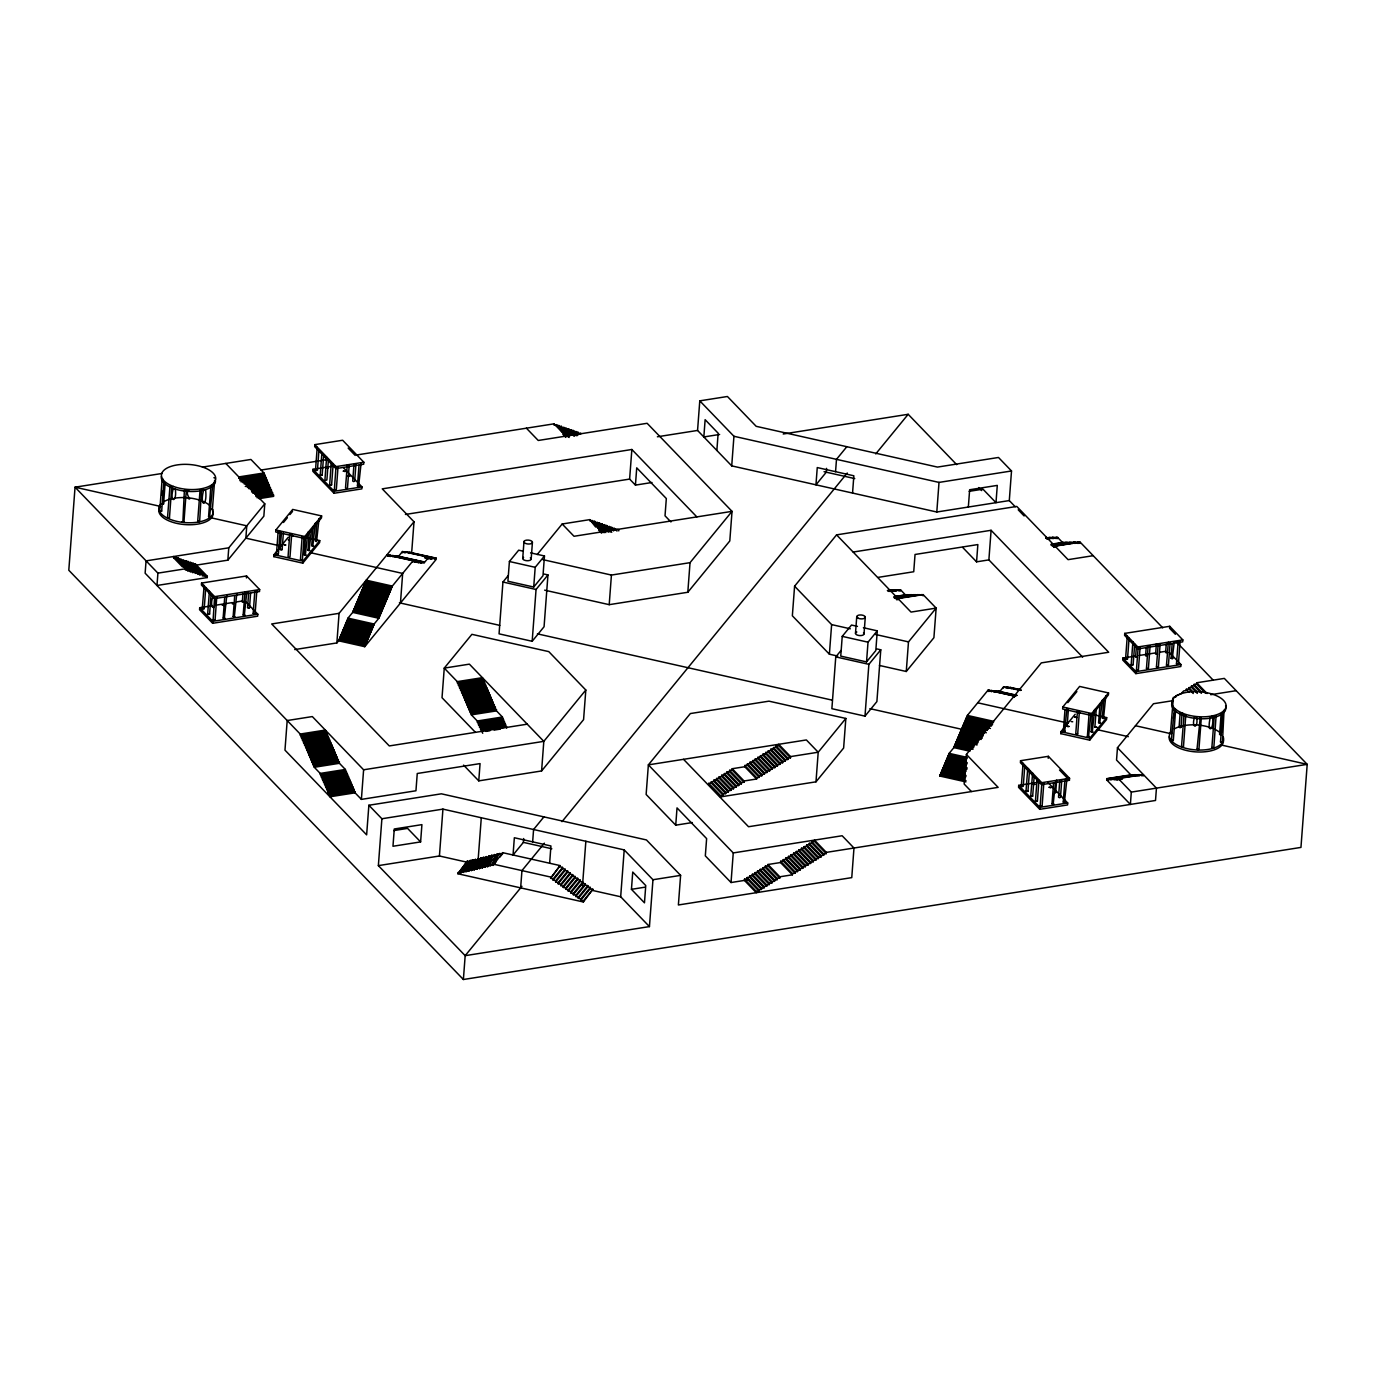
<?xml version="1.0" encoding="UTF-8"?>
<svg xmlns="http://www.w3.org/2000/svg" width="1376" height="1376" viewBox="0 0 1376 1376"><rect width="100%" height="100%" fill="white"/><g stroke="black" fill="none" stroke-linecap="round" stroke-linejoin="round"><path stroke-width="1.5" d="M186.293 490.578L183.954 521.934L182.853 522.261L184.367 490.458M183.954 521.934L182.028 521.693M188.22 498.404C192.881 501.346 183.92 493.451 188.856 490.08M1175.517 711.306L1173.315 740.46L1172.232 740.787L1171.389 740.236L1174.347 708.657M1173.315 740.46L1171.389 740.236M1173.745 709.104L1175.603 709.328M1221.131 734.922L1219.583 734.526L1221.148 713.576M163.864 481.892L161.68 511.064L160.631 511.408L159.736 510.874L162.093 479.622L163.142 479.278M162.282 495.412L162.592 491.232M162.11 473.464L75.044 487.19L157.913 573.138L156.984 585.471L207.226 577.559L207.329 576.32L195.495 564.04L192.984 564.435L193.07 563.197L190.559 563.592L190.645 562.371L188.134 562.767L188.237 561.528L180.875 560.256M163.589 503.788L161.646 503.736L163.572 503.908L165.154 482.959M171.759 486.536L169.454 517.909L168.508 518.305L167.511 517.806L169.97 486.347M175.251 488.669C177.435 503.461 168.956 502.842 173.307 488.532M182.492 566.946L173.617 557.744L173.703 556.506L185.554 568.787L185.45 570.025L187.962 569.63L187.876 570.851L190.387 570.455L190.301 571.694L192.812 571.298L192.709 572.536L195.22 572.141L195.134 573.362L197.645 572.966L197.559 574.205L202.478 574.652L202.392 575.873L207.329 576.32M173.617 557.744L178.553 558.174L190.387 570.455M178.553 558.174L178.45 559.413L180.961 559.017L192.812 571.298M201.532 489.736L199.64 521.401L198.643 521.779L197.697 521.263L200.053 490.011M195.495 564.04L195.392 565.278L207.226 577.559M205.609 490.028C207.638 507.503 199.09 507.245 203.665 489.942M211.973 605.784L199.709 607.728L199.554 609.706L212.661 623.294L257.656 616.19L257.811 614.212L246.166 602.138M201.567 583.063L201.412 585.024L214.518 598.612L259.514 591.525L259.651 589.547L246.562 575.959L201.567 583.063L214.656 596.651L213.125 619.682L214.02 620.215L215.069 619.871L216.772 597.167M212.712 485.126L209.616 517.032L208.584 516.55L210.769 487.396M205.746 587.965L204.198 608.605L203.149 608.949L202.272 608.416L204.147 585.505M212.437 509.481L210.494 509.275L212.386 509.584L214.639 480.31M210.992 595.464L209.599 614.023L208.55 614.384L207.673 613.834L209.427 591.044M214.828 598.766C216.273 613.335 208.533 607.418 213.056 596.513M212.661 623.294L212.816 621.316L199.709 607.728M226.782 595.602L224.288 618.65L223.136 618.099L224.684 597.476M196.046 565.175L227.848 560.152L228.777 547.82L264.777 503.84L225.802 463.42M265.052 475.425L239.923 479.381L238.822 476.922L263.951 472.966L273.686 496.34L259.032 498.662M236.775 593.899L234.298 617.067L233.146 616.517L234.694 595.894M244.154 602.052L242.314 602.206L242.916 593.847M246.786 592.316L244.292 615.485L243.156 614.952L244.859 594.036M246.407 577.937L246.562 575.959M250.587 593.297L249.503 607.745L248.454 608.089L247.56 607.556L248.643 593.108M256.813 590.854L255.11 613.558L254.061 613.902L253.167 613.369L254.87 590.665M264.777 503.84L263.848 516.172L227.848 560.152M305.3 537.345L319.748 540.596L319.61 542.574L302.789 563.145L273.858 556.644L273.996 554.666L288.238 537.259M275.854 530.001L275.716 531.962L304.629 538.48L321.468 517.909L321.606 515.931L292.692 509.43L275.854 530.001L304.784 536.502L321.606 515.931M280.102 531.446L278.382 554.15L277.333 554.494L276.456 553.96L278.158 531.256M283.37 533.062L282.132 549.574L281.082 549.918L280.188 549.385L281.444 532.873M291.712 534.06L290.009 556.764L288.96 557.108L288.066 556.575L289.768 533.871M304.096 536.846L302.393 559.55L301.344 559.894L300.45 559.361L302.152 536.657M302.789 563.145L302.926 561.167L319.748 540.596M304.629 538.48L304.784 536.502M307.828 532.271L305.334 555.319L304.199 554.786L305.592 536.21M334.815 465.862L312.971 469.302L312.834 471.28L334.024 493.262L361.836 488.876L361.974 486.898L343.604 467.857M314.829 444.637L314.674 446.615L335.882 468.597L363.677 464.211L363.832 462.233L342.641 440.251L314.829 444.637L336.019 466.619L334.368 489.581L335.262 490.114L336.312 489.77L338.014 467.066M311.423 529.76L309.084 550.744L307.932 550.211L309.17 533.699M318.991 449.574L317.443 470.196L316.394 470.558L315.517 470.007L317.22 447.32M315.328 523.121L312.816 546.169L311.681 545.636L313.074 527.06M300.209 734.044L325.338 730.071L339.425 763.302L345.342 769.442L355.077 792.834L329.948 796.79L320.212 773.415L314.296 767.275L300.209 734.044L145.134 573.207L146.062 560.875L228.777 547.82M323.566 456.522L322.156 475.098L321.107 475.442L320.23 474.909L321.778 454.269M319.06 518.546L316.566 541.594L315.431 541.06L316.824 522.484M328.434 459.36L326.886 479.983L325.82 480.327L324.942 479.794L326.645 457.107M333.147 464.245L331.599 484.868L330.55 485.229L329.655 484.679L331.203 464.056M334.024 493.262L334.179 491.284L312.971 469.302M349.177 465.312L347.474 487.998L346.425 488.36L345.531 487.809L347.251 465.122M294.739 649.575L336.862 642.936L339.081 613.335L414.004 521.779L382.253 488.858L631.859 449.488L696.841 516.894M386.88 554.924L413.006 560.806L392.332 586.073L366.205 580.19L352.686 612.389L347.99 618.134L338.599 640.803L364.743 646.686L436.158 559.396L436.261 558.157L409.274 552.206M355.902 464.727L354.664 481.239L353.615 481.583L352.72 481.05L353.959 464.538M361.08 463.437L358.586 486.485L357.433 485.934L358.998 465.312M364.743 646.686L374.134 624.016L378.83 618.271L392.332 586.073M475.408 732.324L442.023 697.718L444.259 668.117L471.899 634.336L548.783 651.622L585.815 690.03L583.579 719.631L541.594 770.956L478.762 780.863L480.069 763.594L417.255 773.501L415.948 790.77L361.389 799.387L363.608 769.786L312.318 716.569L287.188 720.542L284.97 750.144L366.635 834.854L368.871 805.252L441.369 793.814L646.445 839.945L680.604 875.377L678.385 904.978L851.761 877.63L853.98 848.029L842.146 835.748L733.253 852.931L648.371 764.867L690.356 713.559L768.96 701.158L845.844 718.444L843.626 748.045L815.985 781.826L720.491 796.893L708.657 784.612L708.743 783.374L711.254 782.978L723.105 795.259L720.594 795.655L708.743 783.374M414.83 561.735L418.854 562.629L418.94 561.408L418.012 562.543L418.098 561.322L390.268 555.268L390.165 556.506L392.814 555.526L420.643 561.563L420.54 562.801L421.486 561.649L421.4 562.887L415.363 561.528M392.814 555.526L392.71 556.747L395.342 555.784L422.329 561.735L422.243 562.973L424.032 561.907L397.045 555.938L395.256 557.005L395.342 555.784M396.942 557.177L397.045 555.938M1205.479 693.212L1196.604 684.01L1196.69 682.771L1224.33 678.402L1307.2 764.351L1300.956 847.41L463.385 979.506L465.174 955.666L378.366 865.624L381.892 818.754L368.871 805.252M425.046 557.538L431.084 558.897L431.17 557.658L430.241 558.811L430.327 557.572L402.497 551.518L402.394 552.756L405.043 551.776L432.012 557.744L431.926 558.966L434.558 558.002L406.728 551.948M400.45 603.032L402.669 573.431L310.15 552.619M405.043 551.776L404.94 553.014L405.886 551.862M411.768 551.38L414.004 521.779M413.006 560.806L412.92 562.044L413.866 560.892L414.623 562.216L415.552 561.064L387.722 555.01L387.636 556.248L388.565 555.096M415.552 561.064L416.309 562.371L418.098 561.322M424.032 561.907L423.928 563.145L428.624 557.4L428.538 558.639L424.513 557.727M434.558 558.002L434.472 559.224L436.261 558.157M420.609 841.906L421.916 824.637L394.276 828.988L392.968 846.257L420.609 841.906L407.588 828.404L393.777 830.571M378.366 865.624L439.426 855.992L442.934 809.122L624.205 849.904L652.964 879.728L649.438 926.598L465.174 955.666L521.934 886.299M482.735 733.288L477.283 720.99L471.366 714.849L457.279 681.619L444.259 668.117L469.388 664.144L543.812 741.354L541.594 770.956M592.867 889.257L583.476 900.747L580.861 900.162L590.252 888.672L592.867 889.257L583.372 901.985L457.916 873.76L467.41 861.049L470.024 861.634L460.633 873.106L458.019 872.522M460.633 873.106L470.11 860.396L478.143 859.69L468.752 871.18L460.719 871.885M467.41 861.049L457.916 873.76M506.678 728.11L502.412 717.016L496.495 710.893L482.408 677.663L457.279 681.619M468.752 871.18L478.229 858.452L480.843 859.054L480.946 857.816L488.962 857.11L489.065 855.872L491.679 856.474L491.765 855.236L494.38 855.82L494.466 854.582L497.08 855.167L497.183 853.946L502.498 853.877L502.601 852.656L560.101 865.59L550.606 878.301L553.221 878.886L562.612 867.413L559.998 866.811M468.838 869.942L471.452 870.526L480.946 857.816M471.538 869.305L474.152 869.89L483.647 857.162M474.256 868.652L476.87 869.236L486.347 856.526M478.091 860.361L481.29 817.757M476.956 868.015L479.57 868.6L489.065 855.872M508.243 575.564L502.945 582.031L499.058 633.837L532.168 641.285L544.07 626.734L547.958 574.927L543.812 573.998M479.656 867.362L482.271 867.946L491.765 855.236M482.374 866.708L484.988 867.31L494.466 854.582M522.639 551.071L518.683 550.176L509.412 561.511L507.916 581.24L533.716 587.036L542.987 575.718L544.466 555.973L530.586 552.86M485.074 866.072L487.689 866.656L497.183 853.946M499.884 853.292L490.389 866.02L487.775 865.418M490.492 864.782L493.107 865.366L502.601 852.656M522.725 558.209L523.981 541.525M531.153 559.275L532.409 542.591A4.266 1.961 4.3 0 0 526.612 540.132A4.266 1.961 4.3 0 0 525.546 543.434A4.266 1.961 4.3 0 0 532.409 542.591M533.716 587.036L535.195 567.308L544.466 555.973M532.168 641.285L536.055 589.478L547.958 574.927M356.539 454.992L554.046 423.825L553.96 425.064L556.472 424.668L568.305 436.949M549.643 863.234L550.933 845.965L514.349 837.743L513.042 854.995L523.379 842.37L523.671 838.534M520.644 887.864L521.951 870.595L544.397 843.178M562.302 432.047L556.472 424.668M569.148 437.482L558.794 426.749L558.897 425.511L556.368 425.906M561.219 427.575L561.305 426.336L558.794 426.749M532.65 841.854L533.578 829.522L543.916 816.88M574.394 436.226L568.563 428.848L566.052 429.26M568.477 430.086L573.414 430.533L577.851 435.143M576.269 434.833L573.414 430.533M573.31 431.772L578.247 432.202M580.569 434.283L580.672 433.044L578.161 433.44M550.606 878.301L560.101 865.59M553.135 880.124L562.526 868.634L565.14 869.219L555.749 880.709L553.135 880.124L553.221 878.886M555.646 881.947L565.054 870.458L567.669 871.042L558.26 882.532L555.646 881.947L555.749 880.709M558.174 883.77L567.566 872.281L570.18 872.866L560.789 884.355L558.174 883.77L558.26 882.532M560.686 885.594L570.094 874.104L572.708 874.689L563.3 886.178L560.686 885.594L560.789 884.355M562.526 868.634L562.612 867.413M595.653 527.008L589.822 519.629L562.182 523.998L537.173 554.562M563.214 887.417L572.605 875.927L575.22 876.512L565.828 888.002L563.214 887.417L563.3 886.178M565.054 870.458L565.14 869.219M565.725 889.223L575.134 877.75L577.748 878.335L568.34 889.825L565.725 889.223L565.828 888.002M567.566 872.281L567.669 871.042M597.528 525.615L594.673 521.315L592.162 521.71M568.254 891.046L577.645 879.574L580.259 880.158L570.868 891.648L568.254 891.046L568.34 889.825M570.094 874.104L570.18 872.866M594.57 522.536L599.506 522.983L608.381 532.185M570.782 892.869L580.173 881.397L582.788 881.982L573.396 893.454L570.782 892.869L570.868 891.648M572.605 875.927L572.708 874.689M599.506 522.983L599.42 524.222L601.931 523.826L609.327 531.497M573.293 894.692L582.702 883.203L585.316 883.805L575.908 895.277L573.293 894.692L573.396 893.454M575.134 877.75L575.22 876.512M607.745 531.188L601.931 523.826M575.822 896.516L585.213 885.026L587.827 885.628L578.436 897.1L575.822 896.516L575.908 895.277M577.645 879.574L577.748 878.335M610.17 532.03L604.339 524.652L601.828 525.047M578.333 898.339L587.741 886.849L590.356 887.434L580.947 898.924L578.333 898.339L578.436 897.1M606.678 526.733L606.764 525.494L604.253 525.89M580.173 881.397L580.259 880.158M580.861 900.162L580.947 898.924M582.478 886.006L585.849 841.269M583.372 901.985L583.476 900.747M585.213 885.026L585.316 883.805M611.512 528.401L618.873 529.674L618.77 530.912M587.741 886.849L587.827 885.628M544.638 590.149L609.207 604.666L611.426 575.065L690.03 562.664L732.032 511.356L647.133 423.292L538.24 440.475L526.406 428.194M590.252 888.672L590.356 887.434M651.983 482.494L635.437 485.109L629.623 479.089L631.859 449.488M635.437 485.109L636.727 467.84L666.328 498.542L665.021 515.811L670.938 521.951M649.438 926.598L620.679 896.774L624.205 849.904M631.446 889.326L632.736 872.057L645.757 885.559L644.467 902.828L631.446 889.326L645.258 887.142M1009.296 500.572L936.798 512.01L731.722 465.879L697.563 430.447L699.782 400.846L727.422 396.494L756.181 426.319L937.452 467.083L998.494 457.468L1011.515 470.97L1009.296 500.572L1015.23 506.729M609.207 604.666L687.811 592.265L690.03 562.664M692.283 822.556L675.736 825.17L677.026 807.901L706.628 838.603L705.32 855.872L731.034 882.532L748.682 879.746M716.862 450.451L718.152 433.199L705.131 419.68L703.841 436.949L719.631 434.455M731.722 465.879L733.941 436.278L699.782 400.846M711.254 782.978L711.358 781.757L713.869 781.362L725.702 793.625L723.191 794.021L711.358 781.757M713.869 781.362L713.955 780.123L716.466 779.728L728.317 792.008L725.806 792.404L713.955 780.123M716.466 779.728L716.569 778.489L719.08 778.094L730.914 790.374L728.403 790.77L716.569 778.489M719.08 778.094L719.166 776.855L721.678 776.46L733.528 788.74L731.017 789.136L719.166 776.855M721.678 776.46L721.781 775.238L724.292 774.843L736.126 787.106L733.614 787.502L721.781 775.238M720.491 796.893L720.594 795.655M724.292 774.843L724.378 773.604L726.889 773.209L738.74 785.49L736.212 785.885L724.378 773.604M723.105 795.259L723.191 794.021M726.889 773.209L726.992 771.97L729.504 771.575L741.337 783.856L738.826 784.251L726.992 771.97M725.702 793.625L725.806 792.404M729.504 771.575L729.59 770.336L732.101 769.941L743.952 782.222L741.423 782.617L729.59 770.336M728.317 792.008L728.403 790.77M732.101 769.941L732.204 768.72L744.76 766.724L756.594 779.005L744.038 780.983L732.204 768.72M730.914 790.374L731.017 789.136M733.528 788.74L733.614 787.502M736.126 787.106L736.212 785.885M731.034 882.532L733.253 852.931M738.74 785.49L738.826 784.251M741.337 783.856L741.423 782.617M744.76 766.724L744.863 765.503L747.374 765.108L759.208 777.371L756.697 777.767L744.863 765.503M743.952 782.222L744.038 780.983M747.374 765.108L747.46 763.869L749.972 763.474L761.805 775.754L759.294 776.15L747.46 763.869M749.972 763.474L750.058 762.235L752.586 761.84L764.42 774.12L761.908 774.516L750.058 762.235M752.586 761.84L752.672 760.601L755.183 760.206L767.017 772.486L764.506 772.882L752.672 760.601M744.519 879.178L744.433 880.416L756.267 892.697L756.37 891.459L744.519 879.178L747.048 878.782L758.881 891.063L756.37 891.459M755.183 760.206L755.269 758.984L757.798 758.589L769.631 770.852L767.12 771.248L755.269 758.984M747.048 878.782L747.134 877.544L749.645 877.148L761.478 889.429L758.967 889.825L747.134 877.544M757.798 758.589L757.884 757.35L760.395 756.955L772.228 769.236L769.717 769.631L757.884 757.35M756.594 779.005L756.697 777.767M749.645 877.148L749.731 875.927L752.242 875.532L764.093 887.795L761.582 888.191L749.731 875.927M760.395 756.955L760.481 755.716L763.009 755.321L774.843 767.602L772.332 767.997L760.481 755.716M759.208 777.371L759.294 776.15M752.242 875.532L752.345 874.293L754.856 873.898L766.69 886.178L764.179 886.574L752.345 874.293M763.009 755.321L763.095 754.082L765.606 753.687L777.44 765.968L774.929 766.363L763.095 754.082M761.805 775.754L761.908 774.516M754.856 873.898L754.942 872.659L757.454 872.264L769.304 884.544L766.793 884.94L754.942 872.659M765.606 753.687L765.692 752.466L768.204 752.07L780.054 764.334L777.543 764.729L765.692 752.466M764.42 774.12L764.506 772.882M757.454 872.264L757.557 871.025L760.068 870.63L771.902 882.91L769.39 883.306L757.557 871.025M768.204 752.07L768.307 750.832L770.818 750.436L782.652 762.717L780.14 763.112L768.307 750.832M767.017 772.486L767.12 771.248M760.068 870.63L760.154 869.408L762.665 869.013L774.516 881.276L772.005 881.672L760.154 869.408M758.881 891.063L758.967 889.825M770.818 750.436L770.904 749.198L773.415 748.802L785.266 761.083L782.755 761.478L770.904 749.198M769.631 770.852L769.717 769.631M762.665 869.013L762.768 867.774L765.28 867.379L777.113 879.66L774.602 880.055L762.768 867.774M761.478 889.429L761.582 888.191M773.415 748.802L773.518 747.564L776.03 747.168L787.863 759.449L785.352 759.844L773.518 747.564M772.228 769.236L772.332 767.997M765.28 867.379L765.366 866.14L767.877 865.745L779.728 878.026L777.216 878.421L765.366 866.14M764.093 887.795L764.179 886.574M776.03 747.168L776.116 745.947L778.627 745.551L790.478 757.815L787.966 758.21L776.116 745.947M774.843 767.602L774.929 766.363M767.877 865.745L767.98 864.506L780.536 862.528L792.37 874.809L779.814 876.787L767.98 864.506M766.69 886.178L766.793 884.94M778.627 745.551L778.73 744.313L790.564 756.594L790.478 757.815M777.44 765.968L777.543 764.729M769.304 884.544L769.39 883.306M780.054 764.334L780.14 763.112M771.902 882.91L772.005 881.672M1093.198 555.68L1068.068 559.654L1016.778 506.437L836.574 534.868L794.588 586.193L792.352 615.794L829.384 654.202L837.726 656.077M782.652 762.717L782.755 761.478M774.516 881.276L774.602 880.055M785.266 761.083L785.352 759.844M777.113 879.66L777.216 878.421M787.863 759.449L787.966 758.21M780.536 862.528L780.639 861.29L783.15 860.894L794.984 873.175L792.473 873.571L780.639 861.29M779.728 878.026L779.814 876.787M783.15 860.894L783.236 859.673L785.748 859.278L797.581 871.541L795.07 871.937L783.236 859.673M785.748 859.278L785.851 858.039L788.362 857.644L800.196 869.924L797.684 870.32L785.851 858.039M788.362 857.644L788.448 856.405L790.959 856.01L802.793 868.29L800.282 868.686L788.448 856.405M790.959 856.01L791.062 854.771L793.574 854.376L805.407 866.656L802.896 867.052L791.062 854.771M793.574 854.376L793.66 853.154L796.171 852.759L808.004 865.022L805.493 865.418L793.66 853.154M792.37 874.809L792.473 873.571M796.171 852.759L796.257 851.52L798.785 851.125L810.619 863.406L808.108 863.801L796.257 851.52M794.984 873.175L795.07 871.937M826.58 468.356L826.288 472.192L815.951 484.816L817.258 467.565L853.842 475.786L852.552 493.055M798.785 851.125L798.871 849.886L801.382 849.491L813.216 861.772L810.705 862.167L798.871 849.886M797.581 871.541L797.684 870.32M801.382 849.491L801.468 848.252L803.997 847.857L815.83 860.138L813.319 860.533L801.468 848.252M800.196 869.924L800.282 868.686M803.997 847.857L804.083 846.636L806.594 846.24L818.428 858.504L815.916 858.899L804.083 846.636M802.793 868.29L802.896 867.052M806.594 846.24L806.68 845.002L809.191 844.606L821.042 856.887L818.531 857.282L806.68 845.002M805.407 866.656L805.493 865.418M835.559 471.676L836.488 459.343L846.825 446.701M809.191 844.606L809.294 843.368L811.806 842.972L823.639 855.253L821.128 855.648L809.294 843.368M808.004 865.022L808.108 863.801M815.985 781.826L818.204 752.225L845.844 718.444M811.806 842.972L811.892 841.734L814.403 841.338L826.254 853.619L823.742 854.014L811.892 841.734M810.619 863.406L810.705 862.167M814.403 841.338L814.506 840.117L826.34 852.38L826.254 853.619M813.216 861.772L813.319 860.533M829.384 654.202L831.62 624.601L794.588 586.193M815.83 860.138L815.916 858.899M818.428 858.504L818.531 857.282M841.063 650.435L835.765 656.885L831.878 708.692L864.988 716.139L876.89 701.588L880.778 649.799L876.65 648.87M821.042 856.887L821.128 855.648M823.639 855.253L823.742 854.014M857.454 626.39L851.503 625.048L842.232 636.366L840.753 656.111L866.536 661.908L875.807 650.573L877.286 630.844L863.406 627.714M855.494 633.321L856.749 616.62M864.025 633.906L865.28 617.205M866.536 661.908L868.015 642.179L877.286 630.844M864.988 716.139L868.875 664.333L880.778 649.799M888.93 591.061L889.016 589.822L891.476 591.044L891.579 589.805L887.382 590.476M888.655 590.459L892.852 589.805L892.766 591.044L891.579 589.805M887.847 590.786L895.398 589.788L895.312 591.026L892.852 589.805M888.311 591.112L896.688 589.788L896.584 591.026L895.398 589.788M896.619 599.798L896.705 598.577L897.892 599.798L897.995 598.56L923.107 594.604L936.144 608.106L933.908 637.707L906.268 671.488L879.436 665.451M888.758 591.422L899.233 589.771L899.147 591.009L896.688 589.788M890.031 591.422L900.506 589.771L900.42 591.009L899.233 589.771M906.268 671.488L908.487 641.887L936.144 608.106L911.015 612.079L836.574 534.868M923.021 595.842L923.107 594.604M936.798 512.01L939.017 482.408L1011.515 470.97M965.918 781.912L939.774 776.03L949.165 753.36L953.86 747.615L967.38 715.417L988.054 690.15L1014.181 696.032L1014.095 697.271L1015.041 696.118L988.897 690.236L987.951 691.388L988.054 690.15M968.343 507.022L969.65 489.753L997.29 485.401L995.983 502.67L982.963 489.168L969.151 491.335M1082.654 657.16L988.88 559.894L976.564 561.838L977.854 544.569L915.04 554.476L913.733 571.745L878.146 577.37M853.154 552.051L991.098 530.293L1108.678 652.258L1041.305 662.888L966.399 754.444L964.163 784.045L971.387 791.527M988.88 559.894L991.098 530.293M988.897 690.236L988.811 691.474L991.442 690.494L1015.247 695.637M991.442 690.494L991.339 691.732L993.971 690.752L1016.09 695.723M993.971 690.752L993.885 691.973L994.831 690.838M1003.568 687.983L1003.672 686.744L1020.596 690.442M1020.493 689.686L1010.448 687.432L1011.205 688.74M1038.57 782.239L1018.704 785.369L1018.567 787.347L1039.757 809.329L1067.57 804.943L1067.707 802.965L1047.927 782.445M1020.562 760.704L1020.407 762.682L1041.615 784.664L1069.41 780.278L1069.565 778.3L1048.374 756.318L1020.562 760.704L1041.752 782.686L1041.615 784.664M1024.793 765.71L1023.245 786.332L1022.196 786.676L1021.302 786.143L1023.073 763.336M1029.506 770.594L1027.958 791.234L1026.909 791.578L1026.032 791.045L1027.734 768.341L1028.612 768.874M1045.726 538.033L1049.922 537.38L1049.819 538.618L1046.087 537.397M1034.081 777.543L1032.671 796.119L1031.622 796.463L1030.744 795.93L1032.619 773.02M1046.19 538.36L1052.468 537.362L1052.382 538.601L1049.922 537.38M1047.463 538.36L1053.741 537.362L1053.655 538.601L1052.468 537.362M1053.689 547.39L1053.775 546.152L1078.904 542.178L1080.091 543.417L1080.177 542.178L1055.048 546.152L1054.962 547.373L1053.775 546.152M1038.949 780.381L1037.401 801.004L1036.352 801.365L1035.457 800.815L1037.005 780.192M1046.637 538.687L1056.304 537.345L1056.2 538.584L1053.741 537.362M1047.102 538.996L1057.576 537.345L1057.473 538.584L1056.304 537.345M1039.757 809.329L1039.912 807.351L1018.704 785.369M1043.816 783.202L1042.114 805.906L1041.064 806.25L1040.17 805.717L1041.873 783.013M1048.22 758.296L1048.374 756.318M1055.65 781.258L1053.156 804.306L1052.004 803.756L1053.552 783.133M1072.42 543.451L1073.796 542.213L1051.574 545.515M1054.704 792.834L1055.684 792.593L1056.682 780.106M1054.136 545.498L1075.069 542.196L1074.983 543.434L1073.796 542.213M1092.217 714.368L1106.682 717.618L1106.528 719.579L1089.706 740.15L1060.776 733.649L1060.93 731.671L1075.172 714.264M1062.788 707.006L1062.633 708.984L1091.564 715.486L1108.385 694.914L1108.54 692.954L1079.61 686.435L1062.788 707.006L1091.718 713.508L1108.54 692.954M1067.019 708.468L1064.525 731.516L1063.373 730.966L1064.938 710.343M1052.502 546.152L1077.632 542.196L1077.528 543.417L1075.069 542.196M1061.704 780.863L1060.466 797.375L1059.417 797.719L1058.522 797.186L1059.761 780.674M1078.904 542.178L1078.818 543.417L1077.632 542.196M1067.122 726.39L1069.049 726.459L1067.122 726.39L1068.361 709.878M1066.864 779.452L1064.388 802.621L1063.235 802.07L1064.783 781.448M1079.403 711.254L1077.7 733.941L1076.651 734.285L1075.757 733.752L1077.46 711.048M1091.013 713.852L1088.519 736.917L1087.384 736.366L1089.087 713.783M1089.706 740.15L1089.861 738.172L1106.682 717.618M1091.564 715.486L1091.718 713.508M1094.591 709.5L1092.269 732.342L1091.116 731.791L1092.355 715.279L1090.686 715.52L1092.389 715.365M1094.866 727.216L1096.792 727.285L1094.866 727.216L1096.259 708.64M1102.245 700.143L1099.751 723.191L1098.598 722.641L1100.009 704.065M1105.822 695.774L1103.483 718.616L1102.348 718.066L1103.741 699.49M1142.132 774.636L1142.046 775.875L1139.586 774.654L1114.457 778.61L1115.644 779.831L1115.73 778.61L1142.132 774.636L1143.318 775.858L1143.422 774.636L1118.292 778.592L1131.313 792.094L1130.384 804.427L1106.7 779.882L1106.803 778.644L1131.932 774.688L1134.392 775.909L1134.478 774.671L1108.076 778.644L1107.99 779.865L1106.803 778.644M1110.621 778.627L1111.808 779.848L1111.911 778.627L1138.313 774.654L1138.21 775.892L1135.75 774.671L1110.621 778.627L1110.535 779.865L1108.076 778.644M1135.148 656.128L1122.885 658.055L1122.73 660.033L1135.836 673.621L1180.832 666.517L1180.969 664.556L1169.325 652.482M1124.742 633.39L1124.588 635.368L1137.694 648.956L1182.689 641.852L1182.827 639.892L1169.738 626.304L1124.742 633.39L1137.832 646.978L1137.694 648.956M1114.457 778.61L1114.371 779.848L1111.911 778.627M1172.558 700.728L1153.466 703.738L1117.467 747.718L1116.538 760.051L1130.969 775.015M1129.077 638.275L1127.512 658.915L1126.462 659.259L1125.585 658.726L1127.288 636.022M1122.386 779.16L1116.916 779.831L1118.292 778.592M1134.684 644.088L1133.119 664.728L1132.07 665.072L1131.192 664.539L1132.895 641.835M1137.436 657.092L1135.596 657.264L1136.37 646.823M1135.836 673.621L1135.991 671.643L1122.885 658.055M1140.085 647.494L1138.382 670.181L1137.333 670.525L1136.456 669.992L1138.158 647.305L1140.085 647.374M1131.829 775.909L1131.932 774.688M1135.75 774.671L1135.664 775.892L1134.478 774.671M1147.532 655.63L1145.606 655.681L1146.225 647.305M1150.095 645.912L1148.392 668.598L1147.343 668.96L1146.466 668.409L1148.169 645.722M1139.586 774.654L1139.5 775.875L1138.313 774.654M1157.543 654.168L1155.616 654.099L1156.39 643.676M1160.106 644.329L1158.403 667.033L1157.354 667.377L1156.459 666.844L1158.179 644.14M1165.61 652.413L1167.536 652.482L1165.627 652.516L1166.246 644.157M1170.116 642.747L1168.413 665.451L1167.364 665.795L1166.47 665.262L1168.327 642.282M1169.738 626.304L1169.583 628.264L1175.414 634.302M1174.261 641.921L1172.232 658.794L1171.079 658.244L1172.163 643.796M1172.266 732.754L1170.46 732.892L1173.074 701.347M1173.16 698.664L1173.246 697.443L1175.758 697.047L1175.861 695.809L1180.969 693.779L1183.67 690.924L1186.181 690.528L1186.284 689.29L1188.795 688.894L1193.233 693.504M1180.126 641.182L1178.424 663.868L1177.374 664.212L1176.48 663.679L1178.183 640.992M1173.504 718.41L1173.814 714.247M1182.122 712.768L1181.021 727.336L1179.972 727.698L1179.094 727.147L1180.178 712.579M1185.785 715.348L1183.463 746.721L1182.466 747.082L1181.52 746.566L1184.014 715.107M1188.795 688.894L1188.881 687.656L1191.392 687.26L1197.309 693.401M1191.392 687.26L1191.496 686.022L1194.007 685.626L1201.403 693.315M1194.007 685.626L1194.093 684.405L1196.604 684.01M1196.552 717.137C1198.943 728.867 1190.601 728.85 1194.609 717.102M1197 749.404L1200.233 717.722L1201.282 718.203L1198.926 749.456L1197 749.404L1198.926 749.456M1212.325 715.812C1214.974 730.054 1206.202 735.094 1210.226 717.739M1216.074 716.242L1213.821 747.718L1212.772 748.062L1211.878 747.529L1214.286 716.174M1224.055 710.274L1222.456 741.991L1221.492 742.386L1220.512 741.888L1222.696 712.734M1221.664 732.565L1222.146 726.322M208.584 516.55L210.528 516.602M212.867 485.35L211.268 485.625M1193.972 725.427L1195.916 725.479M1201.282 718.203L1199.339 718.152M171.776 486.777L169.867 486.571M167.511 517.806L169.454 517.909M202.719 502.429L204.663 502.532M1170.46 732.892L1171.664 732.514M1224.778 710.859L1223.849 711.134M1220.512 741.888L1222.456 741.991M201.997 490.148L200.518 490.441M197.697 521.263L199.64 521.401M1185.768 715.589L1183.876 715.331M1181.52 746.566L1183.463 746.721M1209.435 728.162L1211.379 728.3M159.736 510.874L161.68 511.064M202.272 608.416L204.198 608.605M207.673 613.834L209.599 614.023M212.265 606.833L214.209 607.022M213.125 619.682L215.069 619.871M223.136 618.099L225.079 618.288M233.146 616.517L235.09 616.706M246.751 592.557L244.876 592.368M243.156 614.952L245.1 615.141M247.56 607.556L249.503 607.745M276.456 553.96L278.382 554.15M280.188 549.385L282.132 549.574M320.23 474.909L322.156 475.098M253.167 613.369L255.11 613.558M293.363 535.849L291.437 535.78M326.748 468.322L328.262 468.081M329.655 484.679L331.599 484.868M334.368 489.581L336.312 489.77M304.199 554.786L306.126 554.975M307.932 550.211L309.875 550.4M311.681 545.636L313.625 545.825M357.433 485.934L359.377 486.124M1026.032 791.045L1027.958 791.234M1030.744 795.93L1032.671 796.119M1063.373 730.966L1065.316 731.155M1035.457 800.815L1037.401 801.004M1040.17 805.717L1042.114 805.906M1075.757 733.752L1077.7 733.941M1055.684 792.593L1054.601 791.94M1052.004 803.756L1053.947 803.962M1087.384 736.366L1089.31 736.556M1125.585 658.726L1127.512 658.915M1066.83 779.676L1064.955 779.504M1091.116 731.791L1093.06 731.98M1098.598 722.641L1100.542 722.83M1102.348 718.066L1104.292 718.255M1063.235 802.07L1065.179 802.26M1131.192 664.539L1133.119 664.728M1136.456 669.992L1138.382 670.181M1145.606 655.561L1146.896 655.251M1146.466 668.409L1148.392 668.598M1156.459 666.844L1158.403 667.033M1166.47 665.262L1168.413 665.451M1171.079 658.244L1173.023 658.433M1176.48 663.679L1178.424 663.868M1179.094 727.147L1181.021 727.336M1216.178 716.483L1214.251 716.397M1211.878 747.529L1213.821 747.718M186.293 490.682L184.436 490.682M283.473 522.484L287.36 517.737M289.94 514.572L292.538 511.408M273.858 556.644L276.438 553.479M388.479 556.334L390.268 555.268M397.802 557.263L402.497 551.518M409.171 553.427L410.117 552.292M336.862 642.936L340.87 638.034M418.854 562.629L420.643 561.563M421.4 562.887L422.329 561.735M428.538 558.639L430.327 557.572M431.084 558.897L432.012 557.744M585.815 690.03L543.812 741.354L363.608 769.786M687.811 592.265L729.796 540.957L732.032 511.356L574.016 536.279L562.182 523.998M463.42 871.232L472.828 859.742M463.334 872.47L472.725 860.98M466.137 870.595L475.528 859.106M466.034 871.816L475.442 860.344M471.452 870.526L480.843 859.054M474.152 869.89L483.561 858.4M476.87 869.236L486.261 857.764M479.57 868.6L488.962 857.11M482.271 867.946L491.679 856.474M484.988 867.31L491.696 859.106M487.689 866.656L490.372 863.371M493.055 860.103L497.08 855.167M493.09 862.735L497.114 857.816M493.107 865.366L495.79 862.081M499.815 857.162L502.498 853.877M561.993 821.661L847.272 473.017M875.738 453.925L908.177 414.296L956.716 464.658M998.116 692.403L999.062 691.251M1000.146 691.062L1003.672 686.744M1006.114 688.241L1007.06 687.088M1007.817 688.413L1010.448 687.432M939.774 776.03L942.422 772.796M1067.81 702.654L1076.875 691.578M1060.776 733.649L1064.663 728.902M337.963 467.186L336.312 467.221M256.641 591.061L255.282 591.095M1149.923 646.118L1148.392 646.066M1071.199 721.54L1072.712 721.781M288.238 539.891L289.39 540.08M202.444 467.1L250.931 459.464L263.951 472.966M260.976 470.059L326.8 459.67M238.736 478.16L263.865 474.187M239.82 480.62L264.949 476.664M336.019 466.619L363.832 462.233M241.006 481.841L266.136 477.885M243.019 482.752L266.05 479.123M244.188 483.974L267.236 480.344M246.201 484.885L267.133 481.583M245.289 486.433L268.32 482.804M247.284 487.345L268.234 484.042M248.471 488.566L269.404 485.264M250.466 489.478L269.318 486.502M251.653 490.699L270.504 487.723M251.567 491.937L270.418 488.962M252.754 493.158L271.588 490.183M254.749 494.07L271.502 491.421M255.936 495.291L272.689 492.642M255.833 496.53L272.586 493.881M257.02 497.751L273.772 495.119M657.384 436.777L697.563 430.447M334.179 491.284L361.974 486.898M783.202 434.008L908.177 414.296M405.421 514.452L629.623 479.089M157.913 573.138L185.554 568.787M589.736 520.868L592.248 520.472L604.081 532.753M214.656 596.651L259.651 589.547M216.066 605.148L232.424 602.568M236.517 601.914L242.658 600.951M212.816 621.316L257.811 614.212M339.081 613.335L271.708 623.964L389.288 745.93L527.249 724.172M1051.023 544.242L1063.579 542.247M1051.488 544.552L1066.142 542.247M1052.76 544.552L1067.415 542.23M1051.126 545.206L1069.96 542.23M1052.399 545.188L1071.25 542.213M893.953 596.651L906.526 594.673M895.226 596.651L907.799 594.673M894.417 596.978L910.344 594.656M894.882 597.287L911.634 594.656M894.056 597.614L914.18 594.638M894.52 597.941L915.453 594.638M895.793 597.941L918.016 594.621M896.258 598.25L919.288 594.621M895.432 598.577L921.834 594.604M457.176 682.857L482.305 678.884M458.363 684.078L483.492 680.122M458.277 685.317L483.406 681.344M459.464 686.538L484.576 682.582M459.36 687.776L484.49 683.82M460.547 688.998L485.676 685.042M460.461 690.236L485.59 686.28M461.631 691.457L486.76 687.501M461.545 692.696L486.674 688.74M462.732 693.934L487.861 689.961M462.646 695.155L487.758 691.199M463.815 696.394L488.944 692.42M463.729 697.615L488.858 693.659M464.916 698.853L490.045 694.88M464.813 700.074L489.942 696.118M466 701.313L491.129 697.34M465.914 702.551L491.043 698.578M467.1 703.772L492.23 699.799M466.997 705.011L492.126 701.038M468.184 706.232L493.313 702.276M468.098 707.47L493.227 703.497M300.123 735.283L325.252 731.31M469.268 708.692L494.397 704.736M301.31 736.504L326.422 732.548M469.182 709.93L494.311 705.957M301.206 737.742L326.336 733.769M470.368 711.151L495.498 707.195M302.393 738.964L327.522 735.008M470.282 712.39L495.394 708.416M302.307 740.202L327.419 736.229M471.452 713.611L496.581 709.655M303.477 741.423L328.606 737.467M471.366 714.849L496.495 710.893M303.391 742.662L328.52 738.688M304.578 743.883L329.707 739.927M304.474 745.121L329.604 741.165M305.661 746.342L330.79 742.386M305.575 747.581L330.704 743.625M477.283 720.99L502.412 717.016M306.762 748.802L331.891 744.846M477.197 722.228L502.326 718.255M306.659 750.04L331.788 746.084M478.366 723.449L503.496 719.493M307.846 751.279L332.975 747.306M478.28 724.688L503.41 720.714M307.76 752.5L332.889 748.544M479.467 725.909L504.596 721.953M308.946 753.738L334.058 749.765M479.381 727.147L504.493 723.174M308.843 754.96L333.972 751.004M480.551 728.368L505.68 724.412M310.03 756.198L335.159 752.225M480.465 729.607L505.594 725.634M309.944 757.419L335.056 753.463M481.652 730.828L506.781 726.872M311.114 758.658L336.243 754.684M485.745 731.413L489.925 730.742M494.122 730.088L500.4 729.091M311.028 759.896L336.157 755.923M312.214 761.117L337.344 757.144M312.111 762.356L337.24 758.382M313.298 763.577L338.427 759.621M313.212 764.815L338.341 760.842M314.399 766.036L339.528 762.08M314.296 767.275L339.425 763.302M320.212 773.415L345.342 769.442M320.126 774.636L345.256 770.68M1137.832 646.978L1182.827 639.892M321.313 775.875L346.442 771.902M321.21 777.096L346.339 773.14M322.397 778.334L347.526 774.361M322.311 779.573L347.44 775.6M323.498 780.794L348.627 776.838M323.394 782.032L348.524 778.059M324.581 783.254L349.71 779.298M1139.242 655.475L1155.599 652.895M1159.693 652.258L1165.833 651.278M324.495 784.492L349.624 780.519M325.682 785.713L350.794 781.757M325.579 786.952L350.708 782.978M326.766 788.173L351.895 784.217M326.68 789.411L351.792 785.455M327.849 790.632L352.978 786.676M327.763 791.871L352.892 787.915M328.95 793.092L354.079 789.136M328.847 794.33L353.976 790.374M330.034 795.569L355.163 791.596M1135.991 671.643L1180.969 664.556M381.892 818.754L442.934 809.122M790.564 756.594L818.204 752.225L806.37 739.944L648.371 764.867L646.135 794.468L675.736 825.17M1210.725 694.708L1236.181 690.683M1041.752 782.686L1069.565 778.3M1106.7 779.882L1110.896 779.212M1131.313 792.094L1307.2 764.351L1221.338 745.035M1039.912 807.351L1067.707 802.965M652.964 879.728L680.604 875.377M826.34 852.38L1155.513 800.471L1156.442 788.138L1117.467 747.718M233.335 603.324L232.303 603.789L233.593 603.359M213.899 477.696L214.776 478.108M162.97 480.155L162.093 479.742M733.941 436.278L939.017 482.408M824.052 471.693L854.754 478.59M542.849 559.636L611.426 575.065M831.62 624.601L850.316 628.798M875.256 634.405L908.487 641.887M509.412 561.511L535.195 567.308M842.232 636.366L868.015 642.179M1007.903 687.174L1020.82 689.978M1006.2 687.002L1021.13 690.253M998.219 691.165L1017.156 695.327M996.516 690.993L1016.623 695.516M502.945 582.031L536.055 589.478M835.765 656.885L868.875 664.333M160.906 506.506L75.044 487.19L68.8 570.249L463.385 979.506M211.182 517.823L246.768 525.821L245.857 538.154L281.117 546.1M1135.475 725.72L1171.079 733.735M977.717 702.792L1068.154 723.122M1097.205 729.658L1128.32 736.659M273.996 554.666L302.926 561.167M1060.93 731.671L1089.861 738.172M967.38 715.417L993.506 721.299L993.42 722.538L967.276 716.655M366.102 581.429L392.246 587.311M365.173 582.581L391.3 588.446M966.348 717.808L992.474 723.673L992.388 724.911L966.244 719.029M365.07 583.802L391.214 589.685M364.141 584.955L390.268 590.837M965.316 720.181L991.442 726.064M364.038 586.193L390.182 592.076M965.212 721.42L989.344 726.838M363.109 587.328L389.236 593.211M964.284 722.555L990.41 728.437M363.006 588.567L389.15 594.449M964.18 723.793L988.312 729.228M362.077 589.719L388.204 595.602M963.252 724.946L987.366 730.364M361.974 590.958L388.118 596.823M963.148 726.184L985.268 731.155M361.045 592.093L387.172 597.975M962.22 727.319L986.334 732.754M360.942 593.331L387.086 599.214M962.116 728.558L984.236 733.528M399.401 602.808L499.78 625.375M537.414 633.854L832.256 700.16M869.89 708.64L961.893 729.332M360.013 594.484L386.14 600.366M961.188 729.71L983.29 734.681M359.91 595.722L386.054 601.587M961.084 730.948L983.204 735.919M358.981 596.857L385.108 602.74M960.156 732.084L982.258 737.072M358.878 598.096L385.022 603.978M960.052 733.322L982.172 738.293M357.949 599.248L384.076 605.13M959.124 734.474L981.226 739.445M357.846 600.486L383.99 606.352M959.02 735.713L979.127 740.219M356.917 601.622L383.044 607.504M958.074 736.848L978.181 741.372M356.814 602.86L382.958 608.742M957.988 738.086L978.095 742.61M355.885 604.012L382.012 609.895M957.042 739.239L977.149 743.762M355.782 605.251L381.926 611.116M956.956 740.477L977.063 744.984M354.853 606.386L380.98 612.268M956.01 741.612L974.122 745.689M354.75 607.624L380.894 613.507M955.924 742.851L974.019 746.927M353.804 608.777L379.948 614.659M954.978 744.003L973.073 748.062M353.718 609.998L379.862 615.88M954.892 745.224L972.987 749.301M352.772 611.15L378.916 617.033M953.946 746.377L970.046 750.006M352.686 612.389L378.83 618.271M953.86 747.615L969.942 751.227M347.99 618.134L374.134 624.016M949.165 753.36L967.259 757.419M347.887 619.372L374.031 625.237M949.062 754.581L967.156 758.658M346.958 620.507L373.085 626.39M948.133 755.734L966.227 759.81M346.855 621.746L372.999 627.628M948.03 756.972L966.124 761.048M345.926 622.898L372.053 628.78M947.101 758.124L967.208 762.648M345.823 624.119L371.967 630.002M946.998 759.346L967.104 763.869M344.894 625.272L371.021 631.154M946.069 760.498L966.176 765.022M344.791 626.51L370.935 632.392M945.966 761.736L966.072 766.26M343.862 627.662L369.989 633.545M945.037 762.889L967.156 767.86M343.759 628.884L369.903 634.766M944.934 764.11L967.053 769.098M342.83 630.036L368.957 635.918M944.005 765.262L966.124 770.233M342.727 631.274L368.871 637.157M943.902 766.501L966.021 771.472M341.798 632.427L367.925 638.292M942.973 767.653L965.092 772.624M341.695 633.648L367.839 639.53M942.87 768.874L964.989 773.862M340.766 634.8L366.893 640.683M941.941 770.027L966.055 775.462M340.663 636.039L366.807 641.921M941.838 771.265L965.969 776.683M339.734 637.191L365.861 643.056M940.909 772.418L965.023 777.836M339.631 638.412L365.775 644.295M940.806 773.639L964.937 779.074M338.702 639.565L364.829 645.447M939.877 774.791L966.004 780.674M523.379 842.37L551.845 848.768M493.193 864.128L550.692 877.062M439.426 855.992L467.685 862.356M592.42 890.41L620.679 896.774M303.408 538.773L304.922 538.412M1080.177 542.178L1162.737 627.817M1176.067 641.629L1213.047 680.002M1057.576 537.345L1063.493 543.486M1196.69 682.771L1207.062 693.521M1194.093 684.405L1201.489 692.076M1191.496 686.022L1197.412 692.162M1018.206 509.808L1024.14 515.966M1188.881 687.656L1193.319 692.266M1186.284 689.29L1189.242 692.352M978.8 487.551L981.742 490.596M962.753 547.51L976.564 561.838M1115.73 778.61L1116.916 779.831M900.506 589.771L904.944 594.38M1059.52 770.01L1069.41 780.278M966.399 754.444L998.133 787.364L748.527 826.735L683.545 759.328M575.822 431.359L578.78 434.438M570.988 429.69L576.905 435.831M572.382 432.46L575.34 435.538M568.563 428.848L574.48 434.988M573.551 435.693L566.155 428.022L563.644 428.418L563.73 427.179L571.126 434.85M561.305 426.336L570.18 435.556M564.177 430.654L568.615 435.246M558.897 425.511L569.251 436.244M554.046 423.825L565.88 436.106L565.794 437.344L562.836 434.283M614.023 528.006L616.981 531.067M614.573 530.242L611.598 527.163L609.086 527.558L609.19 526.337L613.627 530.93M606.764 525.494L611.202 530.104M604.339 524.652L611.752 532.323M597.081 522.14L605.956 531.36M599.953 526.44L605.87 532.581M594.673 521.315L605.027 532.048M598.078 527.851L602.516 532.443M589.822 519.629L601.656 531.91L601.57 533.148L598.612 530.07M348.145 448.094L355.214 455.422M463.574 765.108L478.762 780.863M193.07 563.197L204.904 575.478M192.984 564.435L203.338 575.185M190.645 562.371L202.478 574.652M190.559 563.592L196.476 569.733M188.237 561.528L200.07 573.809M194.05 568.907L199.967 575.048M185.812 560.686L197.645 572.966M185.708 561.924L193.122 569.595M183.386 559.86L195.22 572.141M183.3 561.081L186.259 564.16M189.75 569.458L192.709 572.536M182.888 564.022L190.301 571.694M176.128 557.349L187.962 569.63M177.521 560.118L187.876 570.851M352.6 790.254L361.389 799.387M215.516 481.394A27.21 12.487 4.3 0 1 186.586 491.284A27.21 12.487 4.3 0 1 161.353 476.457M212.575 511.322A27.21 12.487 4.3 0 1 184.074 524.514A27.21 12.487 4.3 0 1 160.252 506.557M212.73 509.344A27.21 12.487 4.3 0 1 184.229 522.536A27.21 12.487 4.3 0 1 160.407 504.596M163.555 501.862A27.21 12.487 4.3 0 1 172.069 498.628M174.15 498.232A27.21 12.487 4.3 0 1 210.476 506.11M530.345 557.779A4.266 1.961 4.3 0 1 529.777 560.376A4.266 1.961 4.3 0 1 524.015 559.998A4.266 1.961 4.3 0 1 523.602 557.332M1225.586 705.75A27.21 12.487 4.3 0 1 1196.14 718.478A27.21 12.487 4.3 0 1 1173.401 700.281M1223.092 738.964A27.21 12.487 4.3 0 1 1197.189 751.967A27.21 12.487 4.3 0 1 1169.29 736.59M1223.247 736.986A27.21 12.487 4.3 0 1 1193.783 749.731A27.21 12.487 4.3 0 1 1171.045 731.533M1174.382 728.85A27.21 12.487 4.3 0 1 1199.115 725.152M1200.87 725.358A27.21 12.487 4.3 0 1 1220.116 732.703M863.492 632.891A4.266 1.961 4.3 0 1 862.133 635.385A4.266 1.961 4.3 0 1 856.44 634.646A4.266 1.961 4.3 0 1 856.818 632.014M222.344 605.13L224.219 605.44L222.344 605.13M283.989 544.69L285.881 544.999L284.11 544.604M343.346 471.16L345.238 471.452L343.346 471.16M348.059 476.044L349.951 476.354L348.18 475.941M1033.273 784.165L1035.148 784.458L1033.376 784.062M1074.656 717.137L1076.548 717.429L1074.656 717.137M1078.406 712.562L1080.298 712.854L1078.526 712.458M1049.148 787.296L1051.023 787.588L1049.148 787.296M173.428 486.433A27.21 12.487 4.3 0 0 215.671 479.416A27.21 12.487 4.3 0 0 176.644 465.002A27.21 12.487 4.3 0 0 173.428 486.433M1183.136 713.456A27.21 12.487 4.3 0 0 1225.964 707.04A27.21 12.487 4.3 0 0 1187.746 692.162A27.21 12.487 4.3 0 0 1183.136 713.456M857.936 618.099A4.266 1.961 4.3 0 0 865.108 617.704A4.266 1.961 4.3 0 0 860 614.952A4.266 1.961 4.3 0 0 857.936 618.099"/></g></svg>
